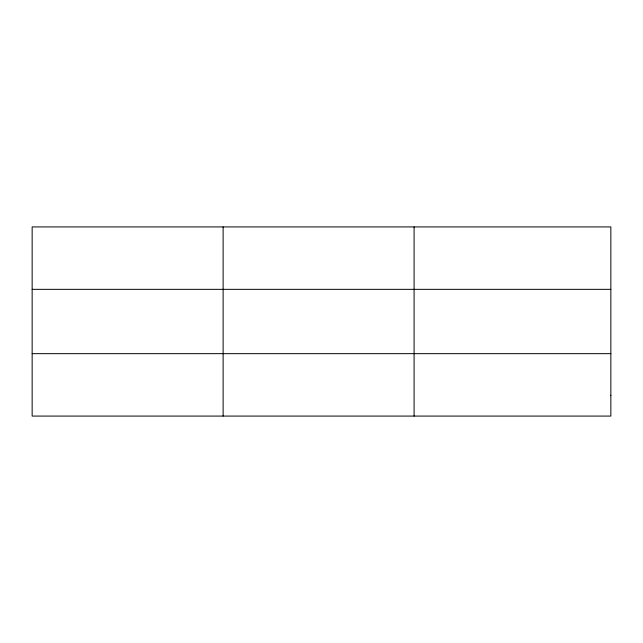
<?xml version="1.0" encoding="UTF-8"?>
<svg xmlns="http://www.w3.org/2000/svg" width="643" height="643" viewBox="0 0 643 643"><rect width="100%" height="100%" fill="white"/><g stroke="black" fill="none" stroke-linecap="round" stroke-linejoin="round"><path stroke-width="0.96" d="M223.121 226.923L223.121 416.077M414.092 226.923L414.092 416.077M32.15 289.342L610.85 289.342M32.15 353.658L610.85 353.658M610.85 395.276L610.85 416.077L32.15 416.077L32.15 226.923L610.85 226.923L610.85 395.276"/></g></svg>
